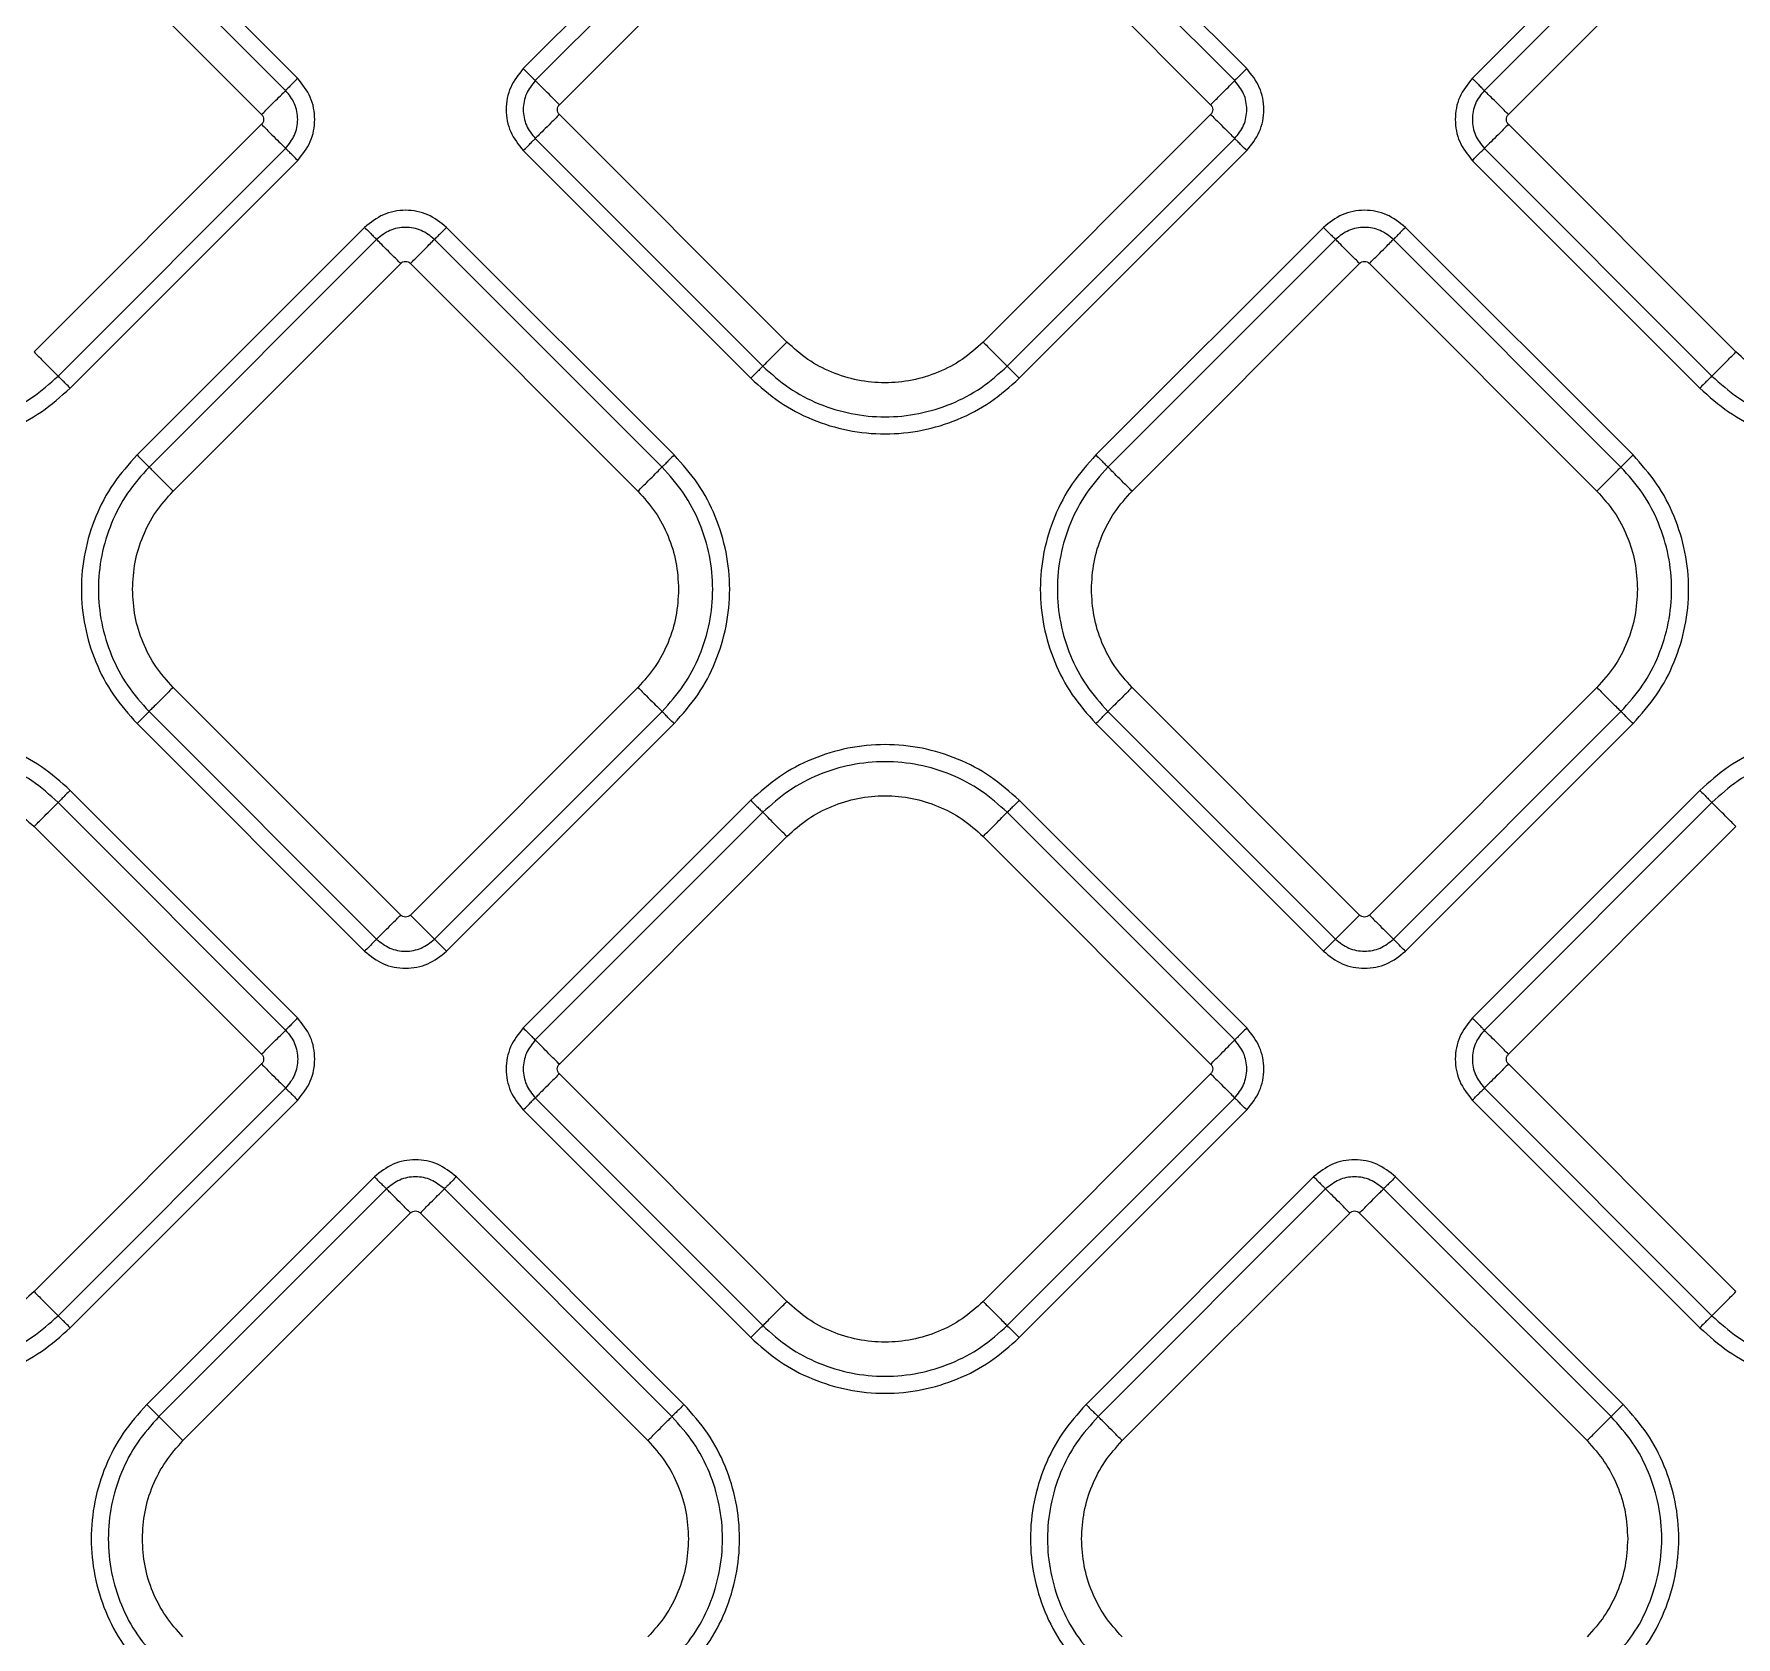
# Model space of a CAD drawing. Extents: x 400 to 501, y 484 to 634.
# Drawn here: x 456.23 to 461.158, y 548.439 to 553.078 of the extents above; entities that cross this region are included whole.
import ezdxf

# ---------------------------------------------------------------- set-up
doc = ezdxf.new("R2010")
doc.units = 0
doc.header["$MEASUREMENT"] = 0
doc.layers.add('DIM', color=3, linetype='Continuous')
doc.layers.add('GEOMETRY', color=3, linetype='Continuous', lineweight=25)

# ---------------------------------------------------------------- blocks, each defined once
blk = doc.blocks.new('2026 GRANDEE')
at = {"layer": 'GEOMETRY', "ltscale": 16}
for p, q in [((7.8805, -43.2034), (7.2216, -43.8623)), ((9.3166, -43.8623), (8.6578, -43.2034)), ((6.5337, -43.9256), (5.8749, -43.2668)), ((6.5686, -43.8908), (5.9097, -43.2319)), ((7.9153, -43.2383), (7.2565, -43.8971)), ((9.2817, -43.8971), (8.6229, -43.2383)), ((10.6284, -43.2319), (9.9696, -43.8908)), ((10.6633, -43.2668), (10.0045, -43.9256)), ((7.3262, -43.9669), (7.985, -43.308)), ((8.5532, -43.308), (9.212, -43.9669)), ((5.8051, -43.3365), (6.464, -43.9954)), ((10.0742, -43.9954), (10.733, -43.3365)), ((7.985, -44.654), (7.3262, -43.9951)), ((9.212, -43.9951), (8.5532, -44.654)), ((6.464, -44.0236), (5.8051, -44.6825)), ((10.733, -44.6825), (10.0742, -44.0236)), ((5.8749, -44.7522), (6.5337, -44.0934)), ((7.2216, -44.0997), (7.8805, -44.7586)), ((7.2565, -44.0649), (7.9153, -44.7237)), ((8.6229, -44.7237), (9.2817, -44.0649)), ((8.6578, -44.7586), (9.3166, -44.0997)), ((10.0045, -44.0934), (10.6633, -44.7522)), ((5.9097, -44.7871), (6.5686, -44.1282)), ((9.9696, -44.1282), (10.6284, -44.7871)), ((6.7621, -44.3218), (6.1033, -44.9806)), ((7.6584, -44.9806), (6.9996, -44.3218)), ((9.5386, -44.3218), (8.8798, -44.9806)), ((10.4349, -44.9806), (9.7761, -44.3218)), ((6.797, -44.3566), (6.1381, -45.0155)), ((7.6235, -45.0155), (6.9647, -44.3566)), ((9.5735, -44.3566), (8.9147, -45.0154)), ((10.4, -45.0154), (9.7412, -44.3566)), ((6.2079, -45.0852), (6.8667, -44.4264)), ((6.895, -44.4264), (7.5538, -45.0852)), ((8.9844, -45.0852), (9.6432, -44.4263)), ((9.6715, -44.4263), (10.3303, -45.0852)), ((6.8667, -46.3122), (6.2079, -45.6533)), ((7.5538, -45.6533), (6.895, -46.3122)), ((9.6432, -46.3121), (8.9844, -45.6533)), ((10.3303, -45.6533), (9.6715, -46.3121)), ((6.1381, -45.7231), (6.797, -46.3819)), ((6.9647, -46.3819), (7.6235, -45.7231)), ((8.9147, -45.723), (9.5735, -46.3819)), ((9.7412, -46.3819), (10.4, -45.723)), ((6.1033, -45.7579), (6.7621, -46.4167)), ((6.9996, -46.4168), (7.6584, -45.7579)), ((8.8798, -45.7579), (9.5386, -46.4167)), ((9.7761, -46.4167), (10.4349, -45.7579)), ((6.5686, -46.6103), (5.9098, -45.9514)), ((10.6285, -45.9514), (9.9696, -46.6103)), ((6.5337, -46.6451), (5.8749, -45.9863)), ((7.8804, -45.9799), (7.2216, -46.6388)), ((7.9153, -46.0148), (7.2565, -46.6736)), ((9.2817, -46.6736), (8.6229, -46.0148)), ((9.3166, -46.6388), (8.6577, -45.9799)), ((10.6633, -45.9863), (10.0045, -46.6451)), ((5.8052, -46.056), (6.464, -46.7149)), ((10.0742, -46.7149), (10.733, -46.056)), ((7.3262, -46.7434), (7.985, -46.0845)), ((8.5531, -46.0845), (9.212, -46.7434)), ((6.464, -46.7431), (5.8052, -47.402)), ((10.733, -47.402), (10.0742, -46.7431)), ((5.8749, -47.4717), (6.5337, -46.8129)), ((7.985, -47.4305), (7.3262, -46.7716)), ((9.212, -46.7716), (8.5531, -47.4305)), ((10.0045, -46.8129), (10.6633, -47.4717)), ((5.9098, -47.5066), (6.5686, -46.8477)), ((7.2565, -46.8414), (7.9153, -47.5002)), ((8.6229, -47.5002), (9.2817, -46.8414)), ((9.9696, -46.8477), (10.6285, -47.5066)), ((7.2216, -46.8762), (7.8804, -47.5351)), ((8.6577, -47.5351), (9.3166, -46.8762)), ((6.7906, -47.0698), (6.1318, -47.7286)), ((6.8255, -47.1046), (6.1667, -47.7634)), ((7.652, -47.7634), (6.9932, -47.1046)), ((7.6869, -47.7286), (7.0281, -47.0698)), ((9.5101, -47.0698), (8.8513, -47.7286)), ((9.545, -47.1046), (8.8861, -47.7635)), ((10.3715, -47.7635), (9.7127, -47.1046)), ((10.4064, -47.7286), (9.7476, -47.0698)), ((6.2364, -47.8332), (6.8952, -47.1743)), ((6.9235, -47.1743), (7.5823, -47.8332)), ((8.9559, -47.8332), (9.6147, -47.1744)), ((9.643, -47.1744), (10.3018, -47.8332))]:
    blk.add_line(p, q, dxfattribs=at)
for points in [[(6.5686, -43.8908), (6.5644, -43.8949), (6.5561, -43.9032), (6.5453, -43.914), (6.537, -43.9223), (6.5348, -43.9245), (6.5337, -43.9256)], [(7.2216, -43.8623), (7.2258, -43.8664), (7.234, -43.8747), (7.2449, -43.8855), (7.2532, -43.8938), (7.2554, -43.896), (7.2565, -43.8971)], [(7.3262, -43.9669), (7.3179, -43.9586), (7.3014, -43.942), (7.2797, -43.9204), (7.2631, -43.9038), (7.2587, -43.8993), (7.2565, -43.8971)], [(9.212, -43.9669), (9.2203, -43.9586), (9.2368, -43.942), (9.2585, -43.9204), (9.2751, -43.9038), (9.2795, -43.8993), (9.2817, -43.8971)], [(9.3166, -43.8623), (9.3125, -43.8664), (9.3042, -43.8747), (9.2933, -43.8855), (9.285, -43.8938), (9.2828, -43.896), (9.2817, -43.8971)], [(9.9696, -43.8908), (9.9737, -43.8949), (9.982, -43.9032), (9.9928, -43.914), (10.0011, -43.9223), (10.0033, -43.9245), (10.0045, -43.9256)], [(6.464, -43.9954), (6.4723, -43.9871), (6.4888, -43.9705), (6.5105, -43.9489), (6.5271, -43.9323), (6.5315, -43.9279), (6.5337, -43.9256)], [(10.0742, -43.9954), (10.0659, -43.9871), (10.0493, -43.9705), (10.0277, -43.9489), (10.0111, -43.9323), (10.0067, -43.9279), (10.0045, -43.9256)], [(7.3262, -43.9951), (7.3179, -44.0034), (7.3014, -44.02), (7.2797, -44.0416), (7.2631, -44.0582), (7.2587, -44.0626), (7.2565, -44.0649)], [(9.212, -43.9951), (9.2203, -44.0034), (9.2368, -44.02), (9.2585, -44.0416), (9.2751, -44.0582), (9.2795, -44.0626), (9.2817, -44.0649)], [(6.464, -44.0236), (6.4723, -44.0319), (6.4888, -44.0485), (6.5105, -44.0701), (6.5271, -44.0867), (6.5315, -44.0912), (6.5337, -44.0934)], [(10.0742, -44.0236), (10.0659, -44.0319), (10.0493, -44.0485), (10.0277, -44.0701), (10.0111, -44.0867), (10.0067, -44.0912), (10.0045, -44.0934)], [(6.5686, -44.1282), (6.5644, -44.1241), (6.5561, -44.1158), (6.5453, -44.105), (6.537, -44.0967), (6.5348, -44.0945), (6.5337, -44.0934)], [(7.2216, -44.0997), (7.2258, -44.0956), (7.234, -44.0873), (7.2449, -44.0765), (7.2532, -44.0682), (7.2554, -44.066), (7.2565, -44.0649)], [(9.3166, -44.0997), (9.3125, -44.0956), (9.3042, -44.0873), (9.2933, -44.0765), (9.285, -44.0682), (9.2828, -44.066), (9.2817, -44.0649)], [(9.9696, -44.1282), (9.9737, -44.1241), (9.982, -44.1158), (9.9928, -44.105), (10.0011, -44.0967), (10.0033, -44.0945), (10.0045, -44.0934)], [(6.7621, -44.3218), (6.7663, -44.3259), (6.7745, -44.3342), (6.7854, -44.345), (6.7937, -44.3533), (6.7959, -44.3555), (6.797, -44.3566)], [(6.9996, -44.3218), (6.9954, -44.3259), (6.9871, -44.3342), (6.9763, -44.345), (6.968, -44.3533), (6.9658, -44.3555), (6.9647, -44.3566)], [(9.5386, -44.3218), (9.5428, -44.3259), (9.551, -44.3342), (9.5619, -44.345), (9.5702, -44.3533), (9.5724, -44.3555), (9.5735, -44.3566)], [(9.7761, -44.3218), (9.7719, -44.3259), (9.7637, -44.3342), (9.7528, -44.345), (9.7445, -44.3533), (9.7423, -44.3555), (9.7412, -44.3566)], [(6.8667, -44.4264), (6.8584, -44.4181), (6.8419, -44.4015), (6.8202, -44.3799), (6.8036, -44.3633), (6.7992, -44.3589), (6.797, -44.3566)], [(6.895, -44.4264), (6.9033, -44.4181), (6.9198, -44.4015), (6.9415, -44.3799), (6.9581, -44.3633), (6.9625, -44.3589), (6.9647, -44.3566)], [(9.6432, -44.4263), (9.6349, -44.4181), (9.6184, -44.4015), (9.5967, -44.3798), (9.5801, -44.3633), (9.5757, -44.3588), (9.5735, -44.3566)], [(9.6715, -44.4263), (9.6798, -44.4181), (9.6963, -44.4015), (9.718, -44.3798), (9.7346, -44.3633), (9.739, -44.3588), (9.7412, -44.3566)], [(5.8051, -44.6825), (5.8134, -44.6908), (5.83, -44.7073), (5.8516, -44.729), (5.8682, -44.7456), (5.8727, -44.75), (5.8749, -44.7522)], [(7.9153, -44.7237), (7.9175, -44.7215), (7.922, -44.7171), (7.9386, -44.7005), (7.9602, -44.6788), (7.9768, -44.6622), (7.985, -44.654)], [(8.5532, -44.654), (8.5335, -44.6715), (8.4942, -44.7066), (8.4237, -44.7433), (8.348, -44.7665), (8.2691, -44.7742), (8.1902, -44.7665), (8.1145, -44.7433), (8.044, -44.7066), (8.0047, -44.6715), (7.985, -44.654)], [(8.5532, -44.654), (8.5615, -44.6622), (8.578, -44.6788), (8.5997, -44.7005), (8.6163, -44.7171), (8.6207, -44.7215), (8.6229, -44.7237)], [(10.6633, -44.7522), (10.6655, -44.75), (10.6699, -44.7456), (10.6865, -44.729), (10.7082, -44.7073), (10.7247, -44.6908), (10.733, -44.6825)], [(11.3011, -44.6825), (11.2815, -44.7), (11.2422, -44.7351), (11.1717, -44.7718), (11.096, -44.795), (11.0171, -44.8027), (10.9382, -44.795), (10.8625, -44.7718), (10.792, -44.7351), (10.7527, -44.7), (10.733, -44.6825)], [(7.9153, -44.7237), (7.9142, -44.7248), (7.912, -44.727), (7.9037, -44.7353), (7.8929, -44.7461), (7.8846, -44.7544), (7.8805, -44.7586)], [(7.9153, -44.7237), (7.9398, -44.7455), (7.9887, -44.7892), (8.0766, -44.835), (8.1708, -44.8638), (8.2691, -44.8734), (8.3674, -44.8638), (8.4616, -44.835), (8.5495, -44.7892), (8.5984, -44.7455), (8.6229, -44.7237)], [(8.6578, -44.7586), (8.6536, -44.7544), (8.6453, -44.7461), (8.6345, -44.7353), (8.6262, -44.727), (8.624, -44.7248), (8.6229, -44.7237)], [(5.1324, -44.7871), (5.1593, -44.8111), (5.2131, -44.859), (5.3096, -44.9093), (5.4131, -44.941), (5.5211, -44.9516), (5.629, -44.941), (5.7326, -44.9093), (5.8291, -44.859), (5.8828, -44.8111), (5.9097, -44.7871)], [(5.1673, -44.7522), (5.1918, -44.774), (5.2407, -44.8177), (5.3285, -44.8635), (5.4228, -44.8923), (5.5211, -44.9019), (5.6194, -44.8923), (5.7136, -44.8635), (5.8014, -44.8177), (5.8504, -44.774), (5.8749, -44.7522)], [(5.9097, -44.7871), (5.9056, -44.7829), (5.8973, -44.7746), (5.8865, -44.7638), (5.8782, -44.7555), (5.876, -44.7533), (5.8749, -44.7522)], [(7.8805, -44.7586), (7.9073, -44.7825), (7.9611, -44.8305), (8.0576, -44.8808), (8.1611, -44.9125), (8.2691, -44.9231), (8.3771, -44.9125), (8.4806, -44.8808), (8.5771, -44.8305), (8.6309, -44.7825), (8.6578, -44.7586)], [(10.6633, -44.7522), (10.6622, -44.7533), (10.66, -44.7555), (10.6517, -44.7638), (10.6408, -44.7746), (10.6326, -44.7829), (10.6284, -44.7871)], [(10.6284, -44.7871), (10.6553, -44.8111), (10.7091, -44.859), (10.8056, -44.9093), (10.9091, -44.941), (11.0171, -44.9516), (11.125, -44.941), (11.2286, -44.9093), (11.3251, -44.859), (11.3788, -44.8111), (11.4057, -44.7871)], [(10.6633, -44.7522), (10.6878, -44.774), (10.7367, -44.8177), (10.8245, -44.8635), (10.9188, -44.8923), (11.0171, -44.9019), (11.1154, -44.8923), (11.2096, -44.8635), (11.2974, -44.8177), (11.3464, -44.774), (11.3709, -44.7522)], [(6.1033, -44.9806), (6.0793, -45.0075), (6.0313, -45.0613), (5.981, -45.1578), (5.9493, -45.2613), (5.9388, -45.3693), (5.9493, -45.4772), (5.981, -45.5808), (6.0313, -45.6773), (6.0793, -45.731), (6.1033, -45.7579)], [(6.1033, -44.9806), (6.1074, -44.9848), (6.1157, -44.993), (6.1265, -45.0039), (6.1348, -45.0122), (6.137, -45.0144), (6.1381, -45.0155)], [(7.6584, -44.9806), (7.6543, -44.9848), (7.646, -44.993), (7.6352, -45.0039), (7.6269, -45.0122), (7.6246, -45.0144), (7.6235, -45.0155)], [(7.6584, -45.7579), (7.6824, -45.731), (7.7304, -45.6773), (7.7806, -45.5808), (7.8123, -45.4772), (7.8229, -45.3693), (7.8123, -45.2613), (7.7806, -45.1578), (7.7304, -45.0613), (7.6824, -45.0075), (7.6584, -44.9806)], [(8.8798, -44.9806), (8.8558, -45.0075), (8.8078, -45.0612), (8.7576, -45.1577), (8.7258, -45.2613), (8.7153, -45.3692), (8.7258, -45.4772), (8.7576, -45.5807), (8.8078, -45.6772), (8.8558, -45.731), (8.8798, -45.7579)], [(8.8798, -44.9806), (8.8839, -44.9847), (8.8922, -44.993), (8.903, -45.0038), (8.9113, -45.0121), (8.9135, -45.0143), (8.9147, -45.0154)], [(10.4349, -44.9806), (10.4308, -44.9847), (10.4225, -44.993), (10.4117, -45.0038), (10.4034, -45.0121), (10.4012, -45.0143), (10.4, -45.0154)], [(10.4349, -45.7579), (10.4589, -45.731), (10.5069, -45.6772), (10.5571, -45.5807), (10.5889, -45.4772), (10.5994, -45.3692), (10.5889, -45.2613), (10.5571, -45.1577), (10.5069, -45.0612), (10.4589, -45.0075), (10.4349, -44.9806)], [(6.1381, -45.0155), (6.1163, -45.04), (6.0726, -45.0889), (6.0269, -45.1767), (5.998, -45.271), (5.9884, -45.3693), (5.998, -45.4675), (6.0269, -45.5618), (6.0726, -45.6496), (6.1163, -45.6986), (6.1381, -45.7231)], [(6.2079, -45.0852), (6.1996, -45.0769), (6.183, -45.0604), (6.1614, -45.0387), (6.1448, -45.0221), (6.1404, -45.0177), (6.1381, -45.0155)], [(7.5538, -45.0852), (7.5621, -45.0769), (7.5786, -45.0604), (7.6003, -45.0387), (7.6169, -45.0221), (7.6213, -45.0177), (7.6235, -45.0155)], [(7.6235, -45.7231), (7.6454, -45.6986), (7.6891, -45.6496), (7.7348, -45.5618), (7.7637, -45.4675), (7.7733, -45.3693), (7.7637, -45.271), (7.7348, -45.1767), (7.6891, -45.0889), (7.6454, -45.04), (7.6235, -45.0155)], [(8.9147, -45.0154), (8.8928, -45.0399), (8.8491, -45.0889), (8.8034, -45.1767), (8.7745, -45.271), (8.7649, -45.3692), (8.7745, -45.4675), (8.8034, -45.5618), (8.8491, -45.6496), (8.8928, -45.6986), (8.9147, -45.723)], [(8.9844, -45.0852), (8.9761, -45.0769), (8.9595, -45.0603), (8.9379, -45.0387), (8.9213, -45.0221), (8.9169, -45.0177), (8.9147, -45.0154)], [(10.3303, -45.0852), (10.3386, -45.0769), (10.3552, -45.0603), (10.3768, -45.0387), (10.3934, -45.0221), (10.3978, -45.0177), (10.4, -45.0154)], [(10.4, -45.723), (10.4219, -45.6986), (10.4656, -45.6496), (10.5113, -45.5618), (10.5402, -45.4675), (10.5498, -45.3692), (10.5402, -45.271), (10.5113, -45.1767), (10.4656, -45.0889), (10.4219, -45.0399), (10.4, -45.0154)], [(6.0902, -45.3693), (6.0917, -45.343), (6.0947, -45.2904), (6.1187, -45.2147), (6.1552, -45.1441), (6.1903, -45.1049), (6.2079, -45.0852)], [(7.5538, -45.0852), (7.5714, -45.1049), (7.6065, -45.1441), (7.643, -45.2147), (7.667, -45.2904), (7.67, -45.343), (7.6715, -45.3693)], [(8.8667, -45.3692), (8.8682, -45.3429), (8.8712, -45.2903), (8.8952, -45.2146), (8.9317, -45.1441), (8.9668, -45.1048), (8.9844, -45.0852)], [(10.3303, -45.0852), (10.3479, -45.1048), (10.383, -45.1441), (10.4195, -45.2146), (10.4435, -45.2903), (10.4465, -45.3429), (10.448, -45.3692)], [(6.2079, -45.6533), (6.1903, -45.6337), (6.1552, -45.5944), (6.1187, -45.5239), (6.0947, -45.4482), (6.0917, -45.3956), (6.0902, -45.3693)], [(7.6715, -45.3693), (7.67, -45.3956), (7.667, -45.4482), (7.643, -45.5239), (7.6065, -45.5944), (7.5714, -45.6337), (7.5538, -45.6533)], [(8.9844, -45.6533), (8.9668, -45.6337), (8.9317, -45.5944), (8.8952, -45.5238), (8.8712, -45.4481), (8.8682, -45.3955), (8.8667, -45.3692)], [(10.448, -45.3692), (10.4465, -45.3955), (10.4435, -45.4481), (10.4195, -45.5238), (10.383, -45.5944), (10.3479, -45.6337), (10.3303, -45.6533)], [(6.2079, -45.6533), (6.1996, -45.6616), (6.183, -45.6782), (6.1614, -45.6998), (6.1448, -45.7164), (6.1404, -45.7208), (6.1381, -45.7231)], [(7.5538, -45.6533), (7.5621, -45.6616), (7.5786, -45.6782), (7.6003, -45.6998), (7.6169, -45.7164), (7.6213, -45.7208), (7.6235, -45.7231)], [(8.9844, -45.6533), (8.9761, -45.6616), (8.9595, -45.6781), (8.9379, -45.6998), (8.9213, -45.7164), (8.9169, -45.7208), (8.9147, -45.723)], [(10.3303, -45.6533), (10.3386, -45.6616), (10.3552, -45.6781), (10.3768, -45.6998), (10.3934, -45.7164), (10.3978, -45.7208), (10.4, -45.723)], [(6.1033, -45.7579), (6.1074, -45.7538), (6.1157, -45.7455), (6.1265, -45.7347), (6.1348, -45.7264), (6.137, -45.7242), (6.1381, -45.7231)], [(7.6584, -45.7579), (7.6543, -45.7538), (7.646, -45.7455), (7.6352, -45.7347), (7.6269, -45.7264), (7.6246, -45.7242), (7.6235, -45.7231)], [(8.8798, -45.7579), (8.8839, -45.7537), (8.8922, -45.7455), (8.903, -45.7346), (8.9113, -45.7263), (8.9135, -45.7241), (8.9147, -45.723)], [(10.4349, -45.7579), (10.4308, -45.7537), (10.4225, -45.7455), (10.4117, -45.7346), (10.4034, -45.7263), (10.4012, -45.7241), (10.4, -45.723)], [(5.9098, -45.9514), (5.8829, -45.9274), (5.8291, -45.8795), (5.7326, -45.8292), (5.6291, -45.7975), (5.5211, -45.7869), (5.4131, -45.7975), (5.3096, -45.8292), (5.2131, -45.8795), (5.1593, -45.9274), (5.1325, -45.9514)], [(8.6577, -45.9799), (8.6308, -45.956), (8.5771, -45.908), (8.4806, -45.8577), (8.377, -45.826), (8.2691, -45.8154), (8.1611, -45.826), (8.0576, -45.8577), (7.9611, -45.908), (7.9073, -45.956), (7.8804, -45.9799)], [(11.4058, -45.9514), (11.3789, -45.9274), (11.3251, -45.8795), (11.2286, -45.8292), (11.1251, -45.7975), (11.0171, -45.7869), (10.9091, -45.7975), (10.8056, -45.8292), (10.7091, -45.8795), (10.6553, -45.9274), (10.6285, -45.9514)], [(5.8749, -45.9863), (5.8504, -45.9645), (5.8015, -45.9208), (5.7136, -45.875), (5.6194, -45.8462), (5.5211, -45.8366), (5.4228, -45.8462), (5.3286, -45.875), (5.2407, -45.9208), (5.1918, -45.9645), (5.1673, -45.9863)], [(8.6229, -46.0148), (8.5984, -45.993), (8.5494, -45.9493), (8.4616, -45.9035), (8.3674, -45.8747), (8.2691, -45.8651), (8.1708, -45.8747), (8.0765, -45.9035), (7.9887, -45.9493), (7.9398, -45.993), (7.9153, -46.0148)], [(11.3709, -45.9863), (11.3464, -45.9645), (11.2975, -45.9208), (11.2096, -45.875), (11.1154, -45.8462), (11.0171, -45.8366), (10.9188, -45.8462), (10.8246, -45.875), (10.7367, -45.9208), (10.6878, -45.9645), (10.6633, -45.9863)], [(5.237, -46.056), (5.2567, -46.0385), (5.296, -46.0034), (5.3665, -45.9667), (5.4422, -45.9435), (5.5211, -45.9358), (5.6, -45.9435), (5.6757, -45.9667), (5.7462, -46.0034), (5.7855, -46.0385), (5.8052, -46.056)], [(5.9098, -45.9514), (5.9056, -45.9556), (5.8973, -45.9639), (5.8865, -45.9747), (5.8782, -45.983), (5.876, -45.9852), (5.8749, -45.9863)], [(7.985, -46.0845), (8.0047, -46.067), (8.044, -46.0319), (8.1145, -45.9952), (8.1902, -45.972), (8.2691, -45.9643), (8.348, -45.972), (8.4237, -45.9952), (8.4942, -46.0319), (8.5335, -46.067), (8.5531, -46.0845)], [(10.6285, -45.9514), (10.6326, -45.9556), (10.6409, -45.9639), (10.6517, -45.9747), (10.66, -45.983), (10.6622, -45.9852), (10.6633, -45.9863)], [(5.8052, -46.056), (5.8135, -46.0477), (5.83, -46.0312), (5.8517, -46.0095), (5.8683, -45.9929), (5.8727, -45.9885), (5.8749, -45.9863)], [(7.8804, -45.9799), (7.8846, -45.9841), (7.8928, -45.9924), (7.9037, -46.0032), (7.912, -46.0115), (7.9142, -46.0137), (7.9153, -46.0148)], [(7.985, -46.0845), (7.9767, -46.0763), (7.9602, -46.0597), (7.9385, -46.038), (7.9219, -46.0214), (7.9175, -46.017), (7.9153, -46.0148)], [(8.5531, -46.0845), (8.5614, -46.0763), (8.578, -46.0597), (8.5996, -46.038), (8.6162, -46.0214), (8.6207, -46.017), (8.6229, -46.0148)], [(8.6577, -45.9799), (8.6536, -45.9841), (8.6453, -45.9924), (8.6345, -46.0032), (8.6262, -46.0115), (8.624, -46.0137), (8.6229, -46.0148)], [(10.733, -46.056), (10.7248, -46.0477), (10.7082, -46.0312), (10.6866, -46.0095), (10.67, -45.9929), (10.6655, -45.9885), (10.6633, -45.9863)], [(6.797, -46.3819), (6.7992, -46.3797), (6.8036, -46.3753), (6.8202, -46.3587), (6.8419, -46.337), (6.8584, -46.3204), (6.8667, -46.3122)], [(6.895, -46.3122), (6.9033, -46.3204), (6.9198, -46.337), (6.9415, -46.3587), (6.9581, -46.3753), (6.9625, -46.3797), (6.9647, -46.3819)], [(9.5735, -46.3819), (9.5757, -46.3796), (9.5801, -46.3752), (9.5967, -46.3586), (9.6184, -46.337), (9.6349, -46.3204), (9.6432, -46.3121)], [(9.6715, -46.3121), (9.6798, -46.3204), (9.6963, -46.337), (9.718, -46.3586), (9.7346, -46.3752), (9.739, -46.3796), (9.7412, -46.3819)], [(6.797, -46.3819), (6.7959, -46.383), (6.7937, -46.3852), (6.7854, -46.3935), (6.7745, -46.4043), (6.7663, -46.4126), (6.7621, -46.4167)], [(6.9996, -46.4167), (6.9954, -46.4126), (6.9871, -46.4043), (6.9763, -46.3935), (6.968, -46.3852), (6.9658, -46.383), (6.9647, -46.3819)], [(9.5735, -46.3819), (9.5724, -46.383), (9.5702, -46.3852), (9.5619, -46.3935), (9.551, -46.4043), (9.5428, -46.4126), (9.5386, -46.4167)], [(9.7761, -46.4167), (9.7719, -46.4126), (9.7637, -46.4043), (9.7528, -46.3935), (9.7445, -46.3852), (9.7423, -46.383), (9.7412, -46.3819)], [(6.5686, -46.6103), (6.5645, -46.6144), (6.5562, -46.6227), (6.5453, -46.6335), (6.537, -46.6418), (6.5348, -46.644), (6.5337, -46.6451)], [(9.9696, -46.6103), (9.9738, -46.6144), (9.982, -46.6227), (9.9929, -46.6335), (10.0012, -46.6418), (10.0034, -46.644), (10.0045, -46.6451)], [(6.464, -46.7149), (6.4723, -46.7066), (6.4888, -46.69), (6.5105, -46.6684), (6.5271, -46.6518), (6.5315, -46.6473), (6.5337, -46.6451)], [(7.2216, -46.6388), (7.2257, -46.6429), (7.234, -46.6512), (7.2448, -46.662), (7.2531, -46.6703), (7.2553, -46.6725), (7.2565, -46.6736)], [(9.3166, -46.6388), (9.3124, -46.6429), (9.3041, -46.6512), (9.2933, -46.662), (9.285, -46.6703), (9.2828, -46.6725), (9.2817, -46.6736)], [(10.0742, -46.7149), (10.0659, -46.7066), (10.0494, -46.69), (10.0277, -46.6684), (10.0111, -46.6518), (10.0067, -46.6473), (10.0045, -46.6451)], [(7.3262, -46.7434), (7.3179, -46.7351), (7.3013, -46.7185), (7.2797, -46.6969), (7.2631, -46.6803), (7.2587, -46.6759), (7.2565, -46.6736)], [(9.212, -46.7434), (9.2203, -46.7351), (9.2368, -46.7185), (9.2585, -46.6969), (9.2751, -46.6803), (9.2795, -46.6759), (9.2817, -46.6736)], [(6.464, -46.7431), (6.4723, -46.7514), (6.4888, -46.768), (6.5105, -46.7896), (6.5271, -46.8062), (6.5315, -46.8106), (6.5337, -46.8129)], [(10.0742, -46.7431), (10.0659, -46.7514), (10.0494, -46.768), (10.0277, -46.7896), (10.0111, -46.8062), (10.0067, -46.8106), (10.0045, -46.8129)], [(6.5337, -46.8129), (6.5348, -46.814), (6.537, -46.8162), (6.5453, -46.8245), (6.5562, -46.8353), (6.5645, -46.8436), (6.5686, -46.8477)], [(7.3262, -46.7716), (7.3179, -46.7799), (7.3013, -46.7965), (7.2797, -46.8181), (7.2631, -46.8347), (7.2587, -46.8392), (7.2565, -46.8414)], [(9.212, -46.7716), (9.2203, -46.7799), (9.2368, -46.7965), (9.2585, -46.8181), (9.2751, -46.8347), (9.2795, -46.8392), (9.2817, -46.8414)], [(9.9696, -46.8477), (9.9738, -46.8436), (9.982, -46.8353), (9.9929, -46.8245), (10.0012, -46.8162), (10.0034, -46.814), (10.0045, -46.8129)], [(7.2216, -46.8762), (7.2257, -46.8721), (7.234, -46.8638), (7.2448, -46.853), (7.2531, -46.8447), (7.2553, -46.8425), (7.2565, -46.8414)], [(9.3166, -46.8762), (9.3124, -46.8721), (9.3041, -46.8638), (9.2933, -46.853), (9.285, -46.8447), (9.2828, -46.8425), (9.2817, -46.8414)], [(6.7906, -47.0698), (6.7948, -47.0739), (6.803, -47.0822), (6.8139, -47.093), (6.8222, -47.1013), (6.8244, -47.1035), (6.8255, -47.1046)], [(6.8952, -47.1743), (6.8869, -47.1661), (6.8704, -47.1495), (6.8487, -47.1278), (6.8321, -47.1113), (6.8277, -47.1068), (6.8255, -47.1046)], [(6.9235, -47.1743), (6.9318, -47.1661), (6.9483, -47.1495), (6.97, -47.1278), (6.9866, -47.1113), (6.991, -47.1068), (6.9932, -47.1046)], [(7.0281, -47.0698), (7.0239, -47.0739), (7.0157, -47.0822), (7.0048, -47.093), (6.9965, -47.1013), (6.9943, -47.1035), (6.9932, -47.1046)], [(9.5101, -47.0698), (9.5143, -47.0739), (9.5225, -47.0822), (9.5334, -47.093), (9.5417, -47.1013), (9.5439, -47.1035), (9.545, -47.1046)], [(9.6147, -47.1744), (9.6064, -47.1661), (9.5899, -47.1495), (9.5682, -47.1279), (9.5516, -47.1113), (9.5472, -47.1069), (9.545, -47.1046)], [(9.643, -47.1744), (9.6513, -47.1661), (9.6678, -47.1495), (9.6895, -47.1279), (9.7061, -47.1113), (9.7105, -47.1069), (9.7127, -47.1046)], [(9.7476, -47.0698), (9.7434, -47.0739), (9.7351, -47.0822), (9.7243, -47.093), (9.716, -47.1013), (9.7138, -47.1035), (9.7127, -47.1046)], [(5.8052, -47.402), (5.7855, -47.4195), (5.7462, -47.4546), (5.6757, -47.4913), (5.6, -47.5145), (5.5211, -47.5222), (5.4422, -47.5145), (5.3665, -47.4913), (5.296, -47.4546), (5.2567, -47.4195), (5.237, -47.402)], [(5.8052, -47.402), (5.8135, -47.4102), (5.83, -47.4268), (5.8517, -47.4485), (5.8683, -47.4651), (5.8727, -47.4695), (5.8749, -47.4717)], [(10.6633, -47.4717), (10.6655, -47.4695), (10.67, -47.4651), (10.6866, -47.4485), (10.7082, -47.4268), (10.7248, -47.4102), (10.733, -47.402)], [(7.9153, -47.5002), (7.9175, -47.498), (7.9219, -47.4936), (7.9385, -47.477), (7.9602, -47.4553), (7.9767, -47.4388), (7.985, -47.4305)], [(8.5531, -47.4305), (8.5335, -47.448), (8.4942, -47.4831), (8.4237, -47.5198), (8.348, -47.543), (8.2691, -47.5507), (8.1902, -47.543), (8.1145, -47.5198), (8.044, -47.4831), (8.0047, -47.448), (7.985, -47.4305)], [(8.5531, -47.4305), (8.5614, -47.4388), (8.578, -47.4553), (8.5996, -47.477), (8.6162, -47.4936), (8.6207, -47.498), (8.6229, -47.5002)], [(5.1673, -47.4717), (5.1918, -47.4935), (5.2407, -47.5372), (5.3286, -47.583), (5.4228, -47.6118), (5.5211, -47.6214), (5.6194, -47.6118), (5.7136, -47.583), (5.8015, -47.5372), (5.8504, -47.4935), (5.8749, -47.4717)], [(5.9098, -47.5066), (5.9056, -47.5024), (5.8973, -47.4941), (5.8865, -47.4833), (5.8782, -47.475), (5.876, -47.4728), (5.8749, -47.4717)], [(7.9153, -47.5002), (7.9142, -47.5013), (7.912, -47.5035), (7.9037, -47.5118), (7.8928, -47.5226), (7.8846, -47.5309), (7.8804, -47.5351)], [(7.9153, -47.5002), (7.9398, -47.522), (7.9887, -47.5657), (8.0765, -47.6115), (8.1708, -47.6403), (8.2691, -47.6499), (8.3674, -47.6403), (8.4616, -47.6115), (8.5494, -47.5657), (8.5984, -47.522), (8.6229, -47.5002)], [(8.6577, -47.5351), (8.6536, -47.5309), (8.6453, -47.5226), (8.6345, -47.5118), (8.6262, -47.5035), (8.624, -47.5013), (8.6229, -47.5002)], [(10.6633, -47.4717), (10.6622, -47.4728), (10.66, -47.475), (10.6517, -47.4833), (10.6409, -47.4941), (10.6326, -47.5024), (10.6285, -47.5066)], [(10.6633, -47.4717), (10.6878, -47.4935), (10.7367, -47.5372), (10.8246, -47.583), (10.9188, -47.6118), (11.0171, -47.6214), (11.1154, -47.6118), (11.2096, -47.583), (11.2975, -47.5372), (11.3464, -47.4935), (11.3709, -47.4717)], [(5.1325, -47.5066), (5.1593, -47.5305), (5.2131, -47.5785), (5.3096, -47.6288), (5.4131, -47.6605), (5.5211, -47.6711), (5.6291, -47.6605), (5.7326, -47.6288), (5.8291, -47.5785), (5.8829, -47.5305), (5.9098, -47.5066)], [(7.8804, -47.5351), (7.9073, -47.5591), (7.9611, -47.607), (8.0576, -47.6573), (8.1611, -47.689), (8.2691, -47.6996), (8.377, -47.689), (8.4806, -47.6573), (8.5771, -47.607), (8.6308, -47.5591), (8.6577, -47.5351)], [(10.6285, -47.5066), (10.6553, -47.5305), (10.7091, -47.5785), (10.8056, -47.6288), (10.9091, -47.6605), (11.0171, -47.6711), (11.1251, -47.6605), (11.2286, -47.6288), (11.3251, -47.5785), (11.3789, -47.5305), (11.4058, -47.5066)], [(6.1318, -47.7286), (6.1078, -47.7555), (6.0598, -47.8092), (6.0096, -47.9057), (5.9778, -48.0093), (5.9673, -48.1172), (5.9778, -48.2252), (6.0096, -48.3287), (6.0598, -48.4252), (6.1078, -48.479), (6.1318, -48.5059)], [(6.1318, -47.7286), (6.1359, -47.7327), (6.1442, -47.741), (6.155, -47.7518), (6.1633, -47.7601), (6.1655, -47.7623), (6.1667, -47.7634)], [(7.6869, -47.7286), (7.6828, -47.7327), (7.6745, -47.741), (7.6637, -47.7518), (7.6554, -47.7601), (7.6532, -47.7623), (7.652, -47.7634)], [(7.6869, -48.5059), (7.7109, -48.479), (7.7589, -48.4252), (7.8091, -48.3287), (7.8409, -48.2252), (7.8514, -48.1172), (7.8409, -48.0093), (7.8091, -47.9057), (7.7589, -47.8092), (7.7109, -47.7555), (7.6869, -47.7286)], [(8.8513, -47.7286), (8.8273, -47.7555), (8.7793, -47.8093), (8.729, -47.9058), (8.6973, -48.0093), (8.6868, -48.1173), (8.6973, -48.2252), (8.729, -48.3288), (8.7793, -48.4253), (8.8273, -48.479), (8.8513, -48.5059)], [(8.8513, -47.7286), (8.8554, -47.7328), (8.8637, -47.741), (8.8745, -47.7519), (8.8828, -47.7602), (8.885, -47.7624), (8.8861, -47.7635)], [(10.4064, -47.7286), (10.4023, -47.7328), (10.394, -47.741), (10.3832, -47.7519), (10.3749, -47.7602), (10.3726, -47.7624), (10.3715, -47.7635)], [(10.4064, -48.5059), (10.4304, -48.479), (10.4784, -48.4253), (10.5286, -48.3288), (10.5603, -48.2252), (10.5709, -48.1173), (10.5603, -48.0093), (10.5286, -47.9058), (10.4784, -47.8093), (10.4304, -47.7555), (10.4064, -47.7286)], [(6.1667, -47.7634), (6.1448, -47.7879), (6.1011, -47.8369), (6.0554, -47.9247), (6.0265, -48.019), (6.0169, -48.1172), (6.0265, -48.2155), (6.0554, -48.3098), (6.1011, -48.3976), (6.1448, -48.4466), (6.1667, -48.471)], [(6.2364, -47.8332), (6.2281, -47.8249), (6.2115, -47.8083), (6.1899, -47.7867), (6.1733, -47.7701), (6.1689, -47.7657), (6.1667, -47.7634)], [(7.5823, -47.8332), (7.5906, -47.8249), (7.6072, -47.8083), (7.6288, -47.7867), (7.6454, -47.7701), (7.6498, -47.7657), (7.652, -47.7634)], [(7.652, -48.471), (7.6739, -48.4466), (7.7176, -48.3976), (7.7633, -48.3098), (7.7922, -48.2155), (7.8018, -48.1172), (7.7922, -48.019), (7.7633, -47.9247), (7.7176, -47.8369), (7.6739, -47.7879), (7.652, -47.7634)], [(8.8861, -47.7635), (8.8643, -47.788), (8.8206, -47.8369), (8.7749, -47.9247), (8.746, -48.019), (8.7364, -48.1173), (8.746, -48.2155), (8.7749, -48.3098), (8.8206, -48.3976), (8.8643, -48.4466), (8.8861, -48.4711)], [(8.9559, -47.8332), (8.9476, -47.8249), (8.931, -47.8084), (8.9094, -47.7867), (8.8928, -47.7701), (8.8884, -47.7657), (8.8861, -47.7635)], [(10.3018, -47.8332), (10.3101, -47.8249), (10.3266, -47.8084), (10.3483, -47.7867), (10.3649, -47.7701), (10.3693, -47.7657), (10.3715, -47.7635)], [(10.3715, -48.4711), (10.3934, -48.4466), (10.4371, -48.3976), (10.4828, -48.3098), (10.5117, -48.2155), (10.5213, -48.1173), (10.5117, -48.019), (10.4828, -47.9247), (10.4371, -47.8369), (10.3934, -47.788), (10.3715, -47.7635)], [(6.1187, -48.1172), (6.1202, -48.0909), (6.1232, -48.0383), (6.1472, -47.9626), (6.1837, -47.8921), (6.2188, -47.8528), (6.2364, -47.8332)], [(7.5823, -47.8332), (7.5999, -47.8528), (7.635, -47.8921), (7.6715, -47.9626), (7.6955, -48.0383), (7.6985, -48.0909), (7.7, -48.1172)], [(8.8382, -48.1173), (8.8397, -48.091), (8.8427, -48.0384), (8.8667, -47.9627), (8.9032, -47.8921), (8.9383, -47.8529), (8.9559, -47.8332)], [(10.3018, -47.8332), (10.3194, -47.8529), (10.3545, -47.8921), (10.391, -47.9627), (10.415, -48.0384), (10.418, -48.091), (10.4195, -48.1173)], [(6.2364, -48.4013), (6.2188, -48.3817), (6.1837, -48.3424), (6.1472, -48.2718), (6.1232, -48.1961), (6.1202, -48.1435), (6.1187, -48.1172)], [(7.7, -48.1172), (7.6985, -48.1435), (7.6955, -48.1961), (7.6715, -48.2718), (7.635, -48.3424), (7.5999, -48.3817), (7.5823, -48.4013)], [(8.9559, -48.4013), (8.9383, -48.3817), (8.9032, -48.3424), (8.8667, -48.2719), (8.8427, -48.1962), (8.8397, -48.1436), (8.8382, -48.1173)], [(10.4195, -48.1173), (10.418, -48.1436), (10.415, -48.1962), (10.391, -48.2719), (10.3545, -48.3424), (10.3194, -48.3817), (10.3018, -48.4013)]]:
    blk.add_open_spline(points, degree=3, dxfattribs=at)
for points, knots in [([(6.5686, -44.1282), (6.5823, -44.1109), (6.6098, -44.0762), (6.6217, -44.0095), (6.6098, -43.9428), (6.5823, -43.9081), (6.5686, -43.8908)], [0, 0, 0, 0, 0.250039, 0.499994, 0.749965, 1, 1, 1, 1]), ([(7.2216, -43.8623), (7.2079, -43.8796), (7.1804, -43.9143), (7.1684, -43.981), (7.1804, -44.0477), (7.2079, -44.0824), (7.2216, -44.0997)], [0, 0, 0, 0, 0.250039, 0.499994, 0.749965, 1, 1, 1, 1]), ([(7.2565, -43.8971), (7.2468, -43.9094), (7.2273, -43.9339), (7.2189, -43.981), (7.2273, -44.0281), (7.2468, -44.0526), (7.2565, -44.0649)], [0, 0, 0, 0, 0.249985, 0.499995, 0.750018, 1, 1, 1, 1]), ([(9.2817, -44.0649), (9.2914, -44.0526), (9.3109, -44.0281), (9.3193, -43.981), (9.3109, -43.9339), (9.2914, -43.9094), (9.2817, -43.8971)], [0, 0, 0, 0, 0.249985, 0.499995, 0.750018, 1, 1, 1, 1]), ([(9.3166, -44.0997), (9.3303, -44.0824), (9.3578, -44.0477), (9.3698, -43.981), (9.3578, -43.9143), (9.3303, -43.8796), (9.3166, -43.8623)], [0, 0, 0, 0, 0.250039, 0.499994, 0.749965, 1, 1, 1, 1]), ([(9.9696, -43.8908), (9.9558, -43.9081), (9.9283, -43.9428), (9.9164, -44.0095), (9.9283, -44.0762), (9.9558, -44.1109), (9.9696, -44.1282)], [0, 0, 0, 0, 0.2500385, 0.4999937, 0.7499651, 1, 1, 1, 1]), ([(6.5337, -44.0934), (6.5434, -44.0811), (6.5628, -44.0566), (6.5713, -44.0095), (6.5628, -43.9624), (6.5434, -43.9379), (6.5337, -43.9256)], [0, 0, 0, 0, 0.249985, 0.499995, 0.750018, 1, 1, 1, 1]), ([(10.0045, -43.9256), (9.9947, -43.9379), (9.9753, -43.9624), (9.9669, -44.0095), (9.9753, -44.0566), (9.9947, -44.0811), (10.0045, -44.0934)], [0, 0, 0, 0, 0.249985, 0.499995, 0.750018, 1, 1, 1, 1]), ([(6.464, -43.9954), (6.4656, -43.9974), (6.4689, -44.0016), (6.4703, -44.0095), (6.4689, -44.0174), (6.4656, -44.0216), (6.464, -44.0236)], [0, 0, 0, 0, 0.250227, 0.500001, 0.749773, 1, 1, 1, 1]), ([(7.3262, -43.9951), (7.3246, -43.9931), (7.3213, -43.9889), (7.3199, -43.981), (7.3213, -43.9731), (7.3246, -43.9689), (7.3262, -43.9669)], [0, 0, 0, 0, 0.250227, 0.500001, 0.749773, 1, 1, 1, 1]), ([(9.212, -43.9669), (9.2136, -43.9689), (9.2169, -43.9731), (9.2184, -43.981), (9.2169, -43.9889), (9.2136, -43.9931), (9.212, -43.9951)], [0, 0, 0, 0, 0.2502271, 0.500001, 0.7497726, 1, 1, 1, 1]), ([(10.0742, -44.0236), (10.0725, -44.0216), (10.0693, -44.0174), (10.0678, -44.0095), (10.0693, -44.0016), (10.0725, -43.9974), (10.0742, -43.9954)], [0, 0, 0, 0, 0.250227, 0.500001, 0.749773, 1, 1, 1, 1]), ([(6.9996, -44.3218), (6.9822, -44.308), (6.9475, -44.2805), (6.8808, -44.2686), (6.8142, -44.2805), (6.7795, -44.308), (6.7621, -44.3218)], [0, 0, 0, 0, 0.250039, 0.499994, 0.749965, 1, 1, 1, 1]), ([(9.7761, -44.3218), (9.7587, -44.308), (9.724, -44.2805), (9.6574, -44.2686), (9.5907, -44.2805), (9.556, -44.308), (9.5386, -44.3218)], [0, 0, 0, 0, 0.250039, 0.499994, 0.749965, 1, 1, 1, 1]), ([(6.9647, -44.3566), (6.9524, -44.3469), (6.9279, -44.3275), (6.8808, -44.3191), (6.8337, -44.3275), (6.8092, -44.3469), (6.797, -44.3566)], [0, 0, 0, 0, 0.249985, 0.499995, 0.750018, 1, 1, 1, 1]), ([(9.7412, -44.3566), (9.729, -44.3469), (9.7044, -44.3275), (9.6573, -44.3191), (9.6103, -44.3275), (9.5857, -44.3469), (9.5735, -44.3566)], [0, 0, 0, 0, 0.249985, 0.499995, 0.750018, 1, 1, 1, 1]), ([(6.8667, -44.4264), (6.8688, -44.4247), (6.8729, -44.4215), (6.8808, -44.42), (6.8888, -44.4215), (6.8929, -44.4247), (6.895, -44.4264)], [0, 0, 0, 0, 0.250227, 0.500001, 0.749773, 1, 1, 1, 1]), ([(9.6432, -44.4263), (9.6453, -44.4247), (9.6494, -44.4214), (9.6573, -44.42), (9.6653, -44.4214), (9.6694, -44.4247), (9.6715, -44.4263)], [0, 0, 0, 0, 0.250227, 0.500001, 0.749773, 1, 1, 1, 1]), ([(6.895, -46.3122), (6.8929, -46.3138), (6.8888, -46.3171), (6.8808, -46.3185), (6.8729, -46.3171), (6.8688, -46.3138), (6.8667, -46.3122)], [0, 0, 0, 0, 0.250227, 0.500001, 0.749773, 1, 1, 1, 1]), ([(9.6715, -46.3121), (9.6694, -46.3138), (9.6653, -46.317), (9.6573, -46.3185), (9.6494, -46.317), (9.6453, -46.3138), (9.6432, -46.3121)], [0, 0, 0, 0, 0.250227, 0.500001, 0.749773, 1, 1, 1, 1]), ([(6.7621, -46.4167), (6.7795, -46.4305), (6.8142, -46.458), (6.8808, -46.4699), (6.9475, -46.458), (6.9822, -46.4305), (6.9996, -46.4168)], [0, 0, 0, 0, 0.250039, 0.499994, 0.749965, 1, 1, 1, 1]), ([(6.797, -46.3819), (6.8092, -46.3916), (6.8337, -46.411), (6.8808, -46.4195), (6.9279, -46.411), (6.9524, -46.3916), (6.9647, -46.3819)], [0, 0, 0, 0, 0.249985, 0.499995, 0.750018, 1, 1, 1, 1]), ([(9.5386, -46.4167), (9.556, -46.4305), (9.5907, -46.458), (9.6573, -46.4699), (9.724, -46.458), (9.7587, -46.4305), (9.7761, -46.4167)], [0, 0, 0, 0, 0.250039, 0.499994, 0.749965, 1, 1, 1, 1]), ([(9.5735, -46.3819), (9.5857, -46.3916), (9.6103, -46.411), (9.6573, -46.4194), (9.7044, -46.411), (9.729, -46.3916), (9.7412, -46.3819)], [0, 0, 0, 0, 0.249985, 0.499995, 0.750018, 1, 1, 1, 1]), ([(6.5686, -46.8477), (6.5823, -46.8304), (6.6098, -46.7957), (6.6218, -46.729), (6.6098, -46.6623), (6.5823, -46.6276), (6.5686, -46.6103)], [0, 0, 0, 0, 0.250033, 0.500005, 0.749962, 1, 1, 1, 1]), ([(9.9696, -46.6103), (9.9559, -46.6276), (9.9284, -46.6623), (9.9164, -46.729), (9.9284, -46.7957), (9.9559, -46.8304), (9.9696, -46.8477)], [0, 0, 0, 0, 0.250039, 0.499994, 0.749965, 1, 1, 1, 1]), ([(6.5337, -46.6451), (6.5434, -46.6574), (6.5629, -46.6819), (6.5713, -46.729), (6.5629, -46.7761), (6.5434, -46.8006), (6.5337, -46.8129)], [0, 0, 0, 0, 0.249989, 0.499995, 0.750011, 1, 1, 1, 1]), ([(7.2216, -46.6388), (7.2078, -46.6561), (7.1803, -46.6908), (7.1684, -46.7575), (7.1803, -46.8242), (7.2078, -46.8589), (7.2216, -46.8762)], [0, 0, 0, 0, 0.2500385, 0.4999937, 0.7499651, 1, 1, 1, 1]), ([(9.3166, -46.8762), (9.3303, -46.8589), (9.3578, -46.8242), (9.3697, -46.7575), (9.3578, -46.6908), (9.3303, -46.6561), (9.3166, -46.6388)], [0, 0, 0, 0, 0.250039, 0.499994, 0.749965, 1, 1, 1, 1]), ([(10.0045, -46.6451), (9.9948, -46.6574), (9.9753, -46.6819), (9.9669, -46.729), (9.9753, -46.7761), (9.9948, -46.8006), (10.0045, -46.8129)], [0, 0, 0, 0, 0.249985, 0.499995, 0.750018, 1, 1, 1, 1]), ([(6.464, -46.7149), (6.4656, -46.7169), (6.4689, -46.7211), (6.4704, -46.729), (6.4689, -46.7369), (6.4656, -46.7411), (6.464, -46.7431)], [0, 0, 0, 0, 0.250227, 0.500001, 0.749773, 1, 1, 1, 1]), ([(7.2565, -46.6736), (7.2467, -46.6859), (7.2273, -46.7104), (7.2189, -46.7575), (7.2273, -46.8046), (7.2467, -46.8291), (7.2565, -46.8414)], [0, 0, 0, 0, 0.249985, 0.499995, 0.750018, 1, 1, 1, 1]), ([(9.2817, -46.8414), (9.2914, -46.8291), (9.3108, -46.8046), (9.3193, -46.7575), (9.3108, -46.7104), (9.2914, -46.6859), (9.2817, -46.6736)], [0, 0, 0, 0, 0.249985, 0.499995, 0.750018, 1, 1, 1, 1]), ([(10.0742, -46.7431), (10.0726, -46.7411), (10.0693, -46.7369), (10.0679, -46.729), (10.0693, -46.7211), (10.0726, -46.7169), (10.0742, -46.7149)], [0, 0, 0, 0, 0.250227, 0.500001, 0.749773, 1, 1, 1, 1]), ([(7.3262, -46.7716), (7.3245, -46.7696), (7.3213, -46.7654), (7.3198, -46.7575), (7.3213, -46.7496), (7.3245, -46.7454), (7.3262, -46.7434)], [0, 0, 0, 0, 0.250227, 0.500001, 0.749773, 1, 1, 1, 1]), ([(9.212, -46.7434), (9.2136, -46.7454), (9.2169, -46.7496), (9.2183, -46.7575), (9.2169, -46.7654), (9.2136, -46.7696), (9.212, -46.7716)], [0, 0, 0, 0, 0.250227, 0.500001, 0.749773, 1, 1, 1, 1]), ([(7.0281, -47.0698), (7.0107, -47.056), (6.976, -47.0285), (6.9094, -47.0166), (6.8427, -47.0285), (6.808, -47.056), (6.7906, -47.0698)], [0, 0, 0, 0, 0.2500385, 0.4999937, 0.7499651, 1, 1, 1, 1]), ([(9.7476, -47.0698), (9.7302, -47.056), (9.6955, -47.0285), (9.6288, -47.0166), (9.5622, -47.0285), (9.5275, -47.056), (9.5101, -47.0698)], [0, 0, 0, 0, 0.2500385, 0.4999937, 0.7499651, 1, 1, 1, 1]), ([(6.9932, -47.1046), (6.981, -47.0949), (6.9564, -47.0755), (6.9093, -47.0671), (6.8623, -47.0755), (6.8377, -47.0949), (6.8255, -47.1046)], [0, 0, 0, 0, 0.249985, 0.499995, 0.750018, 1, 1, 1, 1]), ([(9.7127, -47.1046), (9.7004, -47.0949), (9.6759, -47.0755), (9.6288, -47.0671), (9.5817, -47.0755), (9.5572, -47.0949), (9.545, -47.1046)], [0, 0, 0, 0, 0.249985, 0.499995, 0.750018, 1, 1, 1, 1]), ([(6.8952, -47.1743), (6.8973, -47.1727), (6.9014, -47.1694), (6.9093, -47.168), (6.9173, -47.1694), (6.9214, -47.1727), (6.9235, -47.1743)], [0, 0, 0, 0, 0.250227, 0.500001, 0.749773, 1, 1, 1, 1]), ([(9.6147, -47.1744), (9.6168, -47.1727), (9.6209, -47.1695), (9.6288, -47.168), (9.6368, -47.1695), (9.6409, -47.1727), (9.643, -47.1744)], [0, 0, 0, 0, 0.250227, 0.500001, 0.749773, 1, 1, 1, 1])]:
    blk.add_open_spline(points, degree=3, knots=knots, dxfattribs=at)

msp = doc.modelspace()

# ---------------------------------------------------------------- block references
at = {"layer": 'DIM'}
msp.add_blockref('2026 GRANDEE', (450.4248, 596.8403), dxfattribs=at)

doc.saveas('drawing.dxf')
